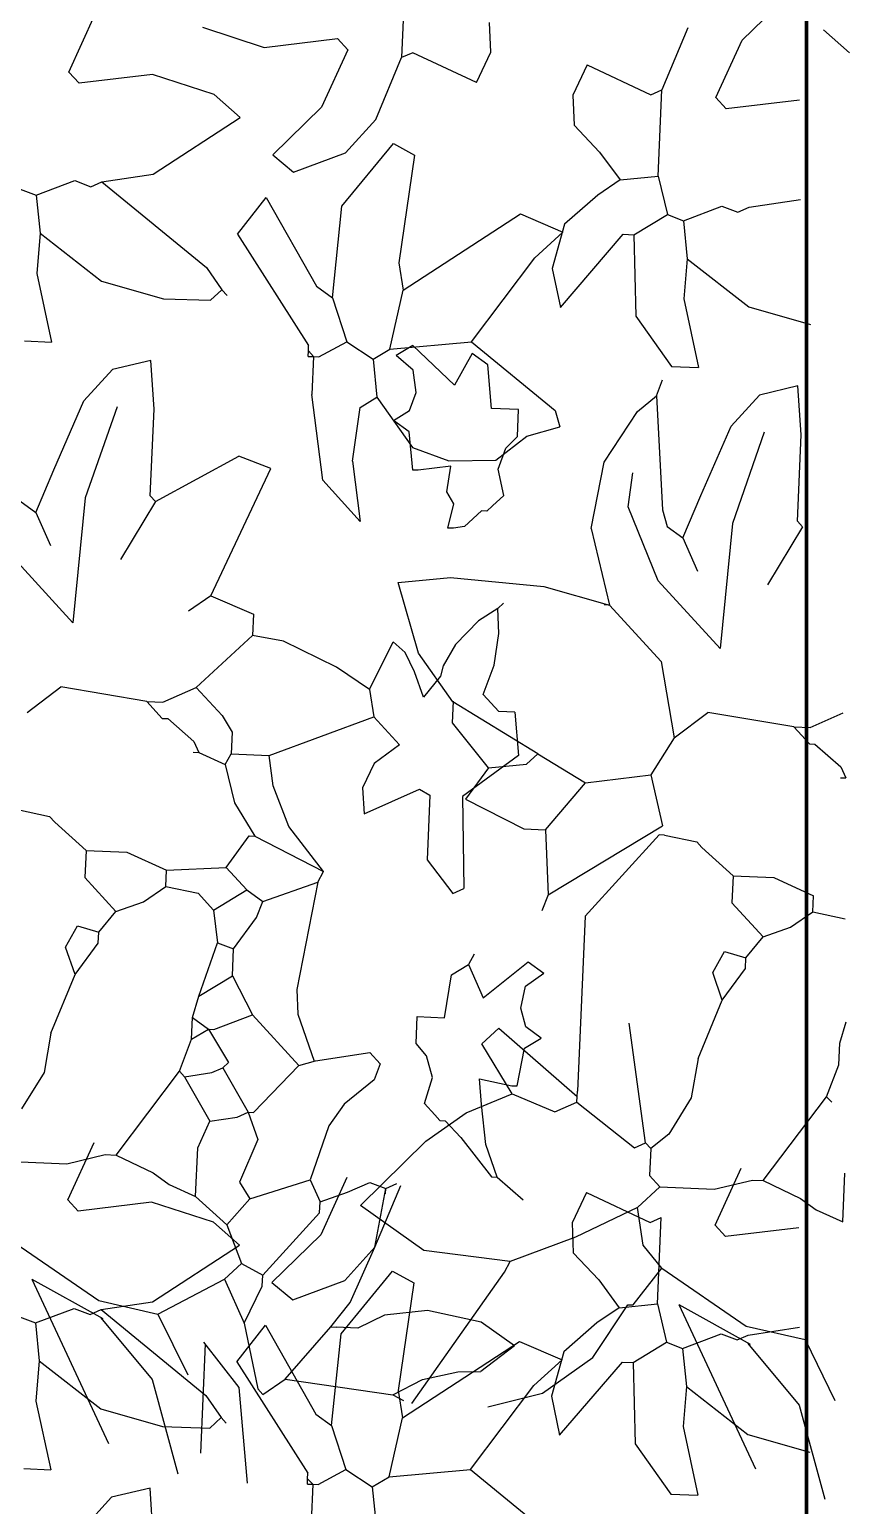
# Model space of a CAD drawing. Header units: inches. Extents: x 2013 to 15569, y -2551 to 2524.
# Drawn here: x 4747.8 to 4796.1, y 812.6 to 899.5 of the extents above; entities that cross this region are included whole.
import ezdxf

# ---------------------------------------------------------------- set-up
doc = ezdxf.new("R2010")
doc.units = ezdxf.units.IN
doc.header["$MEASUREMENT"] = 0
doc.layers.add('A-FLOR-FTPT', color=6, linetype='Continuous', lineweight=70)
doc.layers.add('VERDE_siepe', color=96, linetype='Continuous')

msp = doc.modelspace()

# ---------------------------------------------------------------- linework, layer by layer
at = {"layer": 'A-FLOR-FTPT'}
msp.add_line((4793.572, 704.148), (4793.572, 999.638), dxfattribs=at)
at = {"layer": 'VERDE_siepe'}
for p, q in [((4769.959, 902.975), (4769.737, 897.878)), ((4789.786, 898.899), (4792.662, 901.72)), ((4750.137, 897.03), (4751.681, 900.401)), ((4758.004, 899.666), (4761.642, 898.483)), ((4774.989, 898.194), (4774.913, 899.956)), ((4786.593, 899.625), (4785.07, 895.985)), ((4794.572, 899.508), (4796.109, 898.164)), ((4761.642, 898.483), (4765.956, 899.001)), ((4766.564, 898.335), (4765.956, 899.001)), ((4788.242, 895.528), (4789.786, 898.899)), ((4766.565, 898.335), (4765.02, 894.964)), ((4768.214, 894.239), (4769.737, 897.878)), ((4770.388, 898.169), (4769.737, 897.878)), ((4774.142, 896.408), (4770.388, 898.169)), ((4774.142, 896.408), (4774.989, 898.194)), ((4750.137, 897.03), (4750.746, 896.365)), ((4755.06, 896.882), (4750.746, 896.365)), ((4758.698, 895.699), (4755.06, 896.882)), ((4780.665, 897.455), (4779.817, 895.669)), ((4780.665, 897.455), (4784.419, 895.695)), ((4784.419, 895.695), (4785.07, 895.985)), ((4784.847, 890.888), (4785.07, 895.985)), ((4760.235, 894.356), (4758.698, 895.699)), ((4779.817, 895.669), (4779.894, 893.907)), ((4788.243, 895.528), (4788.851, 894.863)), ((4793.165, 895.38), (4788.851, 894.863)), ((4755.111, 891.017), (4760.236, 894.355)), ((4765.02, 894.964), (4762.145, 892.143)), ((4766.438, 892.264), (4768.214, 894.239)), ((4779.894, 893.907), (4781.399, 892.315)), ((4766.217, 889.124), (4769.251, 892.822)), ((4769.251, 892.822), (4770.497, 892.13)), ((4762.145, 892.143), (4763.377, 891.132)), ((4763.377, 891.132), (4766.438, 892.264)), ((4770.497, 892.13), (4769.583, 885.786)), ((4781.399, 892.315), (4782.604, 890.667)), ((4752.09, 890.561), (4755.111, 891.017)), ((4782.604, 890.667), (4781.288, 889.767)), ((4782.604, 890.667), (4784.847, 890.888)), ((4784.847, 890.888), (4785.388, 888.63)), ((4747.283, 890.132), (4748.225, 889.771)), ((4748.225, 889.771), (4750.496, 890.63)), ((4750.496, 890.63), (4751.438, 890.27)), ((4751.438, 890.27), (4752.09, 890.56)), ((4752.09, 890.56), (4758.254, 885.503)), ((4748.225, 889.771), (4748.446, 887.527)), ((4760.08, 887.477), (4761.77, 889.638)), ((4761.77, 889.638), (4764.734, 884.401)), ((4765.662, 883.722), (4766.217, 889.124)), ((4781.288, 889.767), (4779.332, 888.068)), ((4786.33, 888.269), (4788.601, 889.128)), ((4788.601, 889.128), (4789.543, 888.768)), ((4789.543, 888.768), (4790.195, 889.059)), ((4790.195, 889.059), (4793.216, 889.515)), ((4769.832, 884.178), (4776.731, 888.666)), ((4776.731, 888.666), (4779.238, 887.599)), ((4779.332, 888.068), (4778.605, 885.461)), ((4783.421, 887.439), (4785.388, 888.63)), ((4785.388, 888.63), (4786.33, 888.269)), ((4786.33, 888.269), (4786.551, 886.026)), ((4748.446, 887.527), (4748.253, 885.159)), ((4748.446, 887.527), (4752.072, 884.7)), ((4760.08, 887.477), (4764.262, 880.911)), ((4777.576, 886.076), (4779.238, 887.599)), ((4779.085, 883.159), (4782.783, 887.466)), ((4782.783, 887.466), (4783.421, 887.439)), ((4783.421, 887.439), (4783.53, 882.646)), ((4758.254, 885.503), (4759.154, 884.188)), ((4769.583, 885.786), (4769.832, 884.178)), ((4773.848, 881.13), (4777.576, 886.076)), ((4778.605, 885.461), (4779.085, 883.159)), ((4786.551, 886.025), (4786.358, 883.657)), ((4786.551, 886.025), (4790.177, 883.198)), ((4748.253, 885.159), (4749.124, 881.113)), ((4752.072, 884.7), (4755.712, 883.661)), ((4758.489, 883.578), (4759.154, 884.188)), ((4759.154, 884.188), (4759.458, 883.856)), ((4764.734, 884.401), (4765.662, 883.722)), ((4765.662, 883.722), (4766.507, 881.132)), ((4769.041, 880.702), (4769.832, 884.178)), ((4755.712, 883.661), (4758.489, 883.578)), ((4786.358, 883.657), (4787.229, 879.611)), ((4790.177, 883.198), (4793.817, 882.16)), ((4783.53, 882.646), (4785.636, 879.681)), ((4747.531, 881.183), (4749.124, 881.113)), ((4764.872, 880.245), (4766.507, 881.132)), ((4766.507, 881.132), (4768.058, 880.106)), ((4769.041, 880.702), (4773.848, 881.13)), ((4773.848, 881.13), (4778.78, 877.085)), ((4764.234, 880.273), (4764.248, 880.591)), ((4764.234, 880.273), (4764.554, 880.259)), ((4764.248, 880.591), (4764.262, 880.911)), ((4764.248, 880.591), (4764.554, 880.259)), ((4764.554, 880.259), (4764.457, 878.029)), ((4764.554, 880.259), (4764.872, 880.245)), ((4768.058, 880.106), (4769.041, 880.702)), ((4770.402, 880.917), (4769.418, 880.323)), ((4770.424, 879.47), (4769.418, 880.323)), ((4772.854, 878.576), (4770.402, 880.917)), ((4773.893, 880.446), (4772.854, 878.576)), ((4774.821, 879.767), (4773.893, 880.446)), ((4751.033, 877.657), (4752.709, 879.499)), ((4754.968, 880.038), (4752.709, 879.499)), ((4755.161, 877.157), (4754.968, 880.038)), ((4768.058, 880.106), (4768.28, 877.862)), ((4770.595, 878.154), (4770.424, 879.47)), ((4775.028, 877.205), (4774.821, 879.767)), ((4785.636, 879.681), (4787.229, 879.611)), ((4784.747, 877.942), (4785.107, 878.884)), ((4793.073, 878.536), (4790.814, 877.997)), ((4793.266, 875.655), (4793.073, 878.536)), ((4749.259, 873.584), (4751.033, 877.657)), ((4765.1, 872.981), (4764.457, 878.029)), ((4767.296, 877.267), (4768.28, 877.862)), ((4768.28, 877.862), (4770.385, 874.898)), ((4770.206, 877.081), (4770.595, 878.154)), ((4783.637, 877.023), (4784.747, 877.942)), ((4784.747, 877.942), (4785.093, 871.223)), ((4789.138, 876.155), (4790.814, 877.997)), ((4752.979, 877.306), (4751.112, 871.933)), ((4754.939, 872.06), (4755.161, 877.157)), ((4766.838, 874.095), (4767.296, 877.267)), ((4769.252, 876.499), (4770.206, 877.081)), ((4776.621, 877.136), (4775.028, 877.205)), ((4776.552, 875.542), (4776.621, 877.136)), ((4778.78, 877.085), (4779.056, 876.115)), ((4781.664, 874.031), (4783.637, 877.023)), ((4770.18, 875.82), (4769.252, 876.499)), ((4777.117, 875.562), (4779.056, 876.115)), ((4787.364, 872.082), (4789.138, 876.155)), ((4770.401, 873.576), (4770.18, 875.82)), ((4775.286, 874.15), (4777.117, 875.562)), ((4775.879, 874.87), (4776.552, 875.542)), ((4791.084, 875.804), (4789.217, 870.431)), ((4793.044, 870.558), (4793.266, 875.655)), ((4755.243, 871.727), (4760.147, 874.387)), ((4762.031, 873.666), (4760.147, 874.387)), ((4770.385, 874.898), (4772.521, 874.124)), ((4772.521, 874.124), (4775.286, 874.15)), ((4775.425, 873.636), (4775.879, 874.87)), ((4748.192, 871.077), (4749.259, 873.584)), ((4758.512, 866.158), (4762.031, 873.666)), ((4766.838, 874.095), (4767.297, 870.54)), ((4770.72, 873.562), (4770.401, 873.576)), ((4772.645, 873.797), (4770.72, 873.562)), ((4772.396, 872.295), (4772.645, 873.797)), ((4775.762, 872.065), (4775.425, 873.636)), ((4780.895, 870.13), (4781.664, 874.031)), ((4783.069, 871.413), (4783.361, 873.413)), ((4767.297, 870.54), (4765.1, 872.981)), ((4747.264, 871.755), (4748.192, 871.077)), ((4751.112, 871.933), (4750.383, 864.561)), ((4755.243, 871.727), (4753.179, 868.306)), ((4755.243, 871.727), (4754.939, 872.06)), ((4772.809, 871.585), (4772.396, 872.295)), ((4772.467, 870.157), (4772.809, 871.585)), ((4775.096, 871.456), (4775.762, 872.065)), ((4786.298, 869.575), (4787.364, 872.082)), ((4748.192, 871.077), (4749.065, 869.124)), ((4774.446, 871.165), (4773.448, 870.251)), ((4774.764, 871.151), (4774.446, 871.165)), ((4775.096, 871.456), (4774.764, 871.151)), ((4784.852, 867.049), (4783.069, 871.413)), ((4785.093, 871.223), (4785.369, 870.254)), ((4772.786, 870.144), (4772.467, 870.157)), ((4773.448, 870.251), (4772.786, 870.144)), ((4780.895, 870.13), (4781.975, 865.613)), ((4785.369, 870.254), (4786.298, 869.575)), ((4789.217, 870.431), (4788.488, 863.06)), ((4793.348, 870.226), (4791.284, 866.804)), ((4793.348, 870.226), (4793.044, 870.558)), ((4786.298, 869.575), (4787.17, 867.622)), ((4750.383, 864.561), (4746.747, 868.551)), ((4769.53, 866.938), (4772.615, 867.243)), ((4772.615, 867.243), (4778.12, 866.71)), ((4770.731, 862.781), (4769.53, 866.938)), ((4778.12, 866.71), (4781.975, 865.613)), ((4788.488, 863.06), (4784.852, 867.049)), ((4758.512, 866.158), (4757.196, 865.258)), ((4758.512, 866.158), (4761.02, 865.091)), ((4775.398, 865.422), (4775.731, 865.726)), ((4781.975, 865.613), (4781.656, 865.627)), ((4781.975, 865.613), (4785.022, 862.289)), ((4761.02, 865.091), (4760.964, 863.817)), ((4774.26, 864.696), (4772.909, 863.289)), ((4775.398, 865.422), (4774.26, 864.696)), ((4775.455, 863.94), (4775.398, 865.422)), ((4757.638, 860.769), (4760.964, 863.817)), ((4762.782, 863.496), (4760.964, 863.817)), ((4775.19, 862.075), (4775.455, 863.94)), ((4765.909, 861.952), (4762.782, 863.496)), ((4767.848, 860.644), (4769.247, 863.456)), ((4769.94, 862.832), (4769.247, 863.456)), ((4770.505, 861.693), (4769.94, 862.832)), ((4772.909, 863.289), (4772.178, 862.031)), ((4772.756, 859.908), (4770.731, 862.781)), ((4772.178, 862.031), (4772.031, 861.419)), ((4774.539, 860.352), (4775.19, 862.075)), ((4785.022, 862.289), (4785.784, 857.786)), ((4767.848, 860.644), (4765.909, 861.952)), ((4771.02, 860.186), (4770.505, 861.693)), ((4772.031, 861.419), (4771.02, 860.186)), ((4747.678, 859.288), (4749.66, 860.798)), ((4754.729, 859.938), (4749.66, 860.798)), ((4755.685, 859.897), (4757.638, 860.769)), ((4757.638, 860.769), (4759.162, 859.107)), ((4767.848, 860.644), (4768.097, 859.037)), ((4775.453, 859.355), (4774.539, 860.352)), ((4754.729, 859.938), (4755.643, 858.941)), ((4754.729, 859.938), (4755.685, 859.897)), ((4772.734, 858.675), (4772.79, 859.949)), ((4777.763, 856.859), (4772.756, 859.908)), ((4776.409, 859.313), (4775.453, 859.355)), ((4755.643, 858.941), (4755.963, 858.927)), ((4755.963, 858.927), (4757.499, 857.583)), ((4759.162, 859.107), (4759.758, 858.124)), ((4761.932, 856.751), (4768.097, 859.037)), ((4768.097, 859.037), (4769.621, 857.374)), ((4774.854, 856.029), (4772.734, 858.675)), ((4776.409, 859.313), (4776.616, 856.75)), ((4785.784, 857.786), (4787.765, 859.296)), ((4792.834, 858.436), (4787.765, 859.296)), ((4793.79, 858.395), (4795.743, 859.267)), ((4759.758, 858.124), (4759.703, 856.849)), ((4785.784, 857.786), (4784.412, 855.612)), ((4792.834, 858.436), (4793.748, 857.439)), ((4792.834, 858.436), (4793.79, 858.395)), ((4757.472, 856.946), (4757.791, 856.932)), ((4757.499, 857.583), (4757.791, 856.932)), ((4757.791, 856.932), (4759.356, 856.226)), ((4759.356, 856.226), (4759.703, 856.849)), ((4759.703, 856.849), (4761.932, 856.751)), ((4762.165, 854.962), (4761.932, 856.751)), ((4769.621, 857.374), (4768.119, 856.286)), ((4776.616, 856.75), (4773.319, 854.34)), ((4777.098, 856.25), (4777.763, 856.859)), ((4777.763, 856.859), (4780.561, 855.141)), ((4793.748, 857.439), (4794.068, 857.425)), ((4794.068, 857.425), (4795.604, 856.082)), ((4759.356, 856.226), (4759.896, 853.967)), ((4768.119, 856.286), (4767.442, 854.849)), ((4774.854, 856.029), (4773.496, 854.173)), ((4774.854, 856.029), (4777.098, 856.25)), ((4795.604, 856.082), (4795.896, 855.43)), ((4778.205, 852.371), (4780.561, 855.141)), ((4780.561, 855.141), (4784.412, 855.612)), ((4784.412, 855.612), (4785.091, 852.613)), ((4795.577, 855.444), (4795.896, 855.43)), ((4763.105, 852.576), (4762.165, 854.962)), ((4767.442, 854.849), (4767.528, 853.316)), ((4767.528, 853.316), (4770.784, 854.77)), ((4770.784, 854.77), (4771.407, 854.423)), ((4771.407, 854.423), (4771.241, 850.6)), ((4773.319, 854.34), (4773.401, 848.91)), ((4773.496, 854.173), (4776.931, 852.426)), ((4747.11, 853.567), (4749.008, 853.165)), ((4759.896, 853.967), (4761.087, 852)), ((4749.008, 853.165), (4749.312, 852.833)), ((4749.312, 852.833), (4751.154, 851.157)), ((4765.146, 849.908), (4763.105, 852.576)), ((4776.931, 852.426), (4778.205, 852.371)), ((4778.358, 848.534), (4785.091, 852.613)), ((4759.411, 850.158), (4760.768, 852.014)), ((4760.768, 852.014), (4761.087, 852)), ((4761.087, 852), (4765.146, 849.908)), ((4778.205, 852.371), (4778.358, 848.534)), ((4784.896, 852.079), (4780.538, 847.289)), ((4785.215, 852.065), (4784.896, 852.079)), ((4785.215, 852.065), (4787.113, 851.664)), ((4787.113, 851.664), (4787.417, 851.331)), ((4751.154, 851.157), (4751.085, 849.563)), ((4751.154, 851.157), (4753.548, 851.058)), ((4753.548, 851.058), (4755.892, 849.992)), ((4787.417, 851.331), (4789.26, 849.655)), ((4755.85, 849.037), (4755.892, 849.992)), ((4755.892, 849.992), (4759.411, 850.158)), ((4759.411, 850.158), (4760.629, 848.828)), ((4764.799, 849.285), (4765.146, 849.908)), ((4771.241, 850.6), (4772.751, 848.619)), ((4751.085, 849.563), (4752.913, 847.568)), ((4754.534, 848.136), (4755.85, 849.037)), ((4755.85, 849.037), (4757.748, 848.635)), ((4761.557, 848.149), (4764.799, 849.285)), ((4764.799, 849.285), (4763.565, 842.954)), ((4772.751, 848.619), (4773.401, 848.91)), ((4789.26, 849.655), (4789.19, 848.061)), ((4789.26, 849.655), (4791.653, 849.556)), ((4791.653, 849.556), (4793.997, 848.491)), ((4752.913, 847.568), (4754.534, 848.136)), ((4757.748, 848.635), (4758.662, 847.637)), ((4758.662, 847.637), (4760.629, 848.828)), ((4760.629, 848.828), (4761.557, 848.149)), ((4761.197, 847.207), (4761.557, 848.149)), ((4778.358, 848.534), (4777.997, 847.592)), ((4789.19, 848.061), (4791.018, 846.066)), ((4793.955, 847.535), (4793.997, 848.491)), ((4751.902, 846.336), (4752.913, 847.568)), ((4758.662, 847.637), (4758.897, 845.712)), ((4759.839, 845.351), (4761.197, 847.207)), ((4780.538, 847.289), (4780.088, 836.967)), ((4792.639, 846.634), (4793.955, 847.535)), ((4793.955, 847.535), (4795.853, 847.133)), ((4749.949, 845.463), (4750.642, 846.71)), ((4750.642, 846.71), (4751.902, 846.336)), ((4751.874, 845.698), (4751.902, 846.336)), ((4791.018, 846.066), (4792.639, 846.634)), ((4750.517, 843.842), (4749.949, 845.463)), ((4750.517, 843.842), (4751.874, 845.698)), ((4757.802, 842.567), (4758.897, 845.712)), ((4758.897, 845.712), (4759.839, 845.351)), ((4790.007, 844.834), (4791.018, 846.066)), ((4759.77, 843.759), (4759.839, 845.351)), ((4774.014, 845.053), (4773.667, 844.429)), ((4774.54, 842.476), (4777.186, 844.595)), ((4777.186, 844.595), (4778.114, 843.916)), ((4788.054, 843.961), (4788.747, 845.208)), ((4788.747, 845.208), (4790.007, 844.834)), ((4789.979, 844.196), (4790.007, 844.834)), ((4749.089, 840.394), (4750.517, 843.842)), ((4757.802, 842.567), (4759.77, 843.759)), ((4759.77, 843.759), (4760.947, 841.472)), ((4772.254, 841.299), (4772.683, 843.833)), ((4772.683, 843.833), (4773.667, 844.429)), ((4773.667, 844.429), (4774.54, 842.476)), ((4777.038, 843.155), (4778.114, 843.916)), ((4788.622, 842.34), (4788.054, 843.961)), ((4788.622, 842.34), (4789.979, 844.196)), ((4763.565, 842.954), (4763.624, 841.504)), ((4776.753, 841.859), (4777.038, 843.155)), ((4757.428, 841.307), (4757.802, 842.567)), ((4787.194, 838.892), (4788.622, 842.34)), ((4757.373, 840.033), (4757.428, 841.307)), ((4757.428, 841.307), (4758.357, 840.627)), ((4758.675, 840.614), (4760.947, 841.472)), ((4760.947, 841.472), (4763.69, 838.48)), ((4763.624, 841.504), (4764.588, 838.736)), ((4770.591, 839.775), (4770.661, 841.369)), ((4770.661, 841.369), (4772.254, 841.299)), ((4777.048, 840.755), (4776.753, 841.859)), ((4749.089, 840.394), (4748.683, 838.077)), ((4757.373, 840.033), (4758.357, 840.627)), ((4758.357, 840.627), (4758.675, 840.614)), ((4758.357, 840.627), (4759.547, 838.66)), ((4774.464, 839.766), (4775.461, 840.68)), ((4775.461, 840.68), (4780.074, 836.648)), ((4777.947, 840.093), (4777.048, 840.755)), ((4784.104, 833.919), (4783.136, 840.984)), ((4795.534, 839.805), (4795.907, 841.065)), ((4756.652, 838.149), (4757.373, 840.033)), ((4771.203, 839.047), (4770.591, 839.775)), ((4776.25, 836.815), (4774.464, 839.766)), ((4776.548, 837.281), (4776.964, 839.497)), ((4776.964, 839.497), (4777.947, 840.093)), ((4795.478, 838.531), (4795.534, 839.805)), ((4759.547, 838.66), (4759.215, 838.356)), ((4761.016, 835.723), (4763.69, 838.48)), ((4763.69, 838.48), (4764.66, 838.757)), ((4764.66, 838.757), (4767.873, 839.255)), ((4767.873, 839.255), (4768.483, 838.591)), ((4768.483, 838.591), (4768.122, 837.649)), ((4771.548, 837.778), (4771.203, 839.047)), ((4787.194, 838.892), (4786.788, 836.575)), ((4794.757, 836.647), (4795.478, 838.531)), ((4748.683, 838.077), (4747.361, 835.936)), ((4752.926, 833.203), (4756.652, 838.149)), ((4756.652, 838.149), (4756.957, 837.816)), ((4756.957, 837.816), (4758.564, 838.065)), ((4756.957, 837.816), (4758.439, 835.198)), ((4758.564, 838.065), (4759.215, 838.356)), ((4759.215, 838.356), (4760.697, 835.737)), ((4768.122, 837.649), (4766.363, 836.204)), ((4771.076, 836.242), (4771.548, 837.778)), ((4774.331, 837.697), (4776.229, 837.295)), ((4774.449, 836.179), (4774.331, 837.697)), ((4773.542, 835.687), (4776.25, 836.815)), ((4776.229, 837.295), (4776.548, 837.281)), ((4776.25, 836.815), (4778.758, 835.748)), ((4780.074, 836.648), (4780.088, 836.967)), ((4766.363, 836.204), (4765.451, 834.935)), ((4771.686, 835.578), (4771.076, 836.242)), ((4774.689, 833.824), (4774.449, 836.179)), ((4778.758, 835.748), (4780.06, 836.33)), ((4780.06, 836.33), (4780.074, 836.648)), ((4780.06, 836.33), (4783.454, 833.628)), ((4786.788, 836.575), (4785.466, 834.434)), ((4791.031, 831.701), (4794.757, 836.647)), ((4794.757, 836.647), (4795.062, 836.314)), ((4757.733, 833.632), (4758.439, 835.198)), ((4758.439, 835.198), (4760.046, 835.447)), ((4760.046, 835.447), (4760.697, 835.737)), ((4760.697, 835.737), (4761.016, 835.723)), ((4760.697, 835.737), (4761.264, 834.117)), ((4771.167, 834.032), (4773.542, 835.687)), ((4771.686, 835.578), (4771.99, 835.245)), ((4771.99, 835.245), (4772.308, 835.231)), ((4772.308, 835.231), (4773.223, 834.234)), ((4765.451, 834.935), (4764.354, 831.747)), ((4773.223, 834.234), (4775.037, 831.92)), ((4785.466, 834.434), (4784.41, 833.586)), ((4750.09, 830.574), (4751.635, 833.945)), ((4757.608, 830.765), (4757.733, 833.632)), ((4761.264, 834.117), (4760.198, 831.61)), ((4767.316, 830.242), (4771.167, 834.032)), ((4775.356, 831.906), (4774.689, 833.824)), ((4783.454, 833.628), (4784.104, 833.919)), ((4784.104, 833.919), (4784.41, 833.586)), ((4784.41, 833.586), (4784.34, 831.993)), ((4746.844, 832.831), (4750.031, 832.692)), ((4750.031, 832.692), (4752.288, 833.231)), ((4752.288, 833.231), (4752.926, 833.203)), ((4752.926, 833.203), (4755.114, 832.15)), ((4788.196, 829.072), (4789.74, 832.443)), ((4755.114, 832.15), (4756.042, 831.472)), ((4760.198, 831.61), (4760.793, 830.626)), ((4760.793, 830.626), (4764.354, 831.747)), ((4764.354, 831.747), (4764.935, 830.445)), ((4766.518, 831.879), (4764.974, 828.508)), ((4766.556, 831.013), (4767.858, 831.595)), ((4767.858, 831.595), (4768.8, 831.235)), ((4768.8, 831.235), (4769.451, 831.525)), ((4775.037, 831.92), (4775.356, 831.906)), ((4775.356, 831.906), (4776.893, 830.563)), ((4784.34, 831.993), (4784.949, 831.329)), ((4788.136, 831.19), (4790.393, 831.729)), ((4790.393, 831.729), (4791.031, 831.701)), ((4791.031, 831.701), (4793.219, 830.648)), ((4795.713, 829.263), (4795.838, 832.13)), ((4756.042, 831.472), (4757.608, 830.765)), ((4757.608, 830.765), (4759.45, 829.088)), ((4764.935, 830.445), (4766.556, 831.013)), ((4768.167, 827.782), (4769.69, 831.422)), ((4768.167, 827.782), (4768.8, 831.235)), ((4768.786, 830.916), (4768.8, 831.235)), ((4780.619, 830.999), (4779.771, 829.213)), ((4780.619, 830.999), (4784.373, 829.239)), ((4783.619, 830.109), (4784.949, 831.329)), ((4784.949, 831.329), (4788.136, 831.19)), ((4793.219, 830.648), (4794.147, 829.97)), ((4750.091, 830.574), (4750.7, 829.909)), ((4755.013, 830.426), (4750.7, 829.909)), ((4758.651, 829.243), (4755.013, 830.426)), ((4759.45, 829.088), (4760.793, 830.626)), ((4761.555, 826.123), (4764.907, 829.808)), ((4764.907, 829.808), (4764.935, 830.445)), ((4771.039, 827.587), (4767.316, 830.242)), ((4783.619, 830.109), (4779.98, 828.37)), ((4783.953, 827.904), (4783.619, 830.109)), ((4794.147, 829.97), (4795.713, 829.263)), ((4760.188, 827.9), (4758.651, 829.243)), ((4759.45, 829.088), (4760.308, 826.817)), ((4779.771, 829.213), (4779.847, 827.451)), ((4784.373, 829.239), (4785.023, 829.529)), ((4784.801, 824.432), (4785.023, 829.529)), ((4788.196, 829.072), (4788.805, 828.407)), ((4793.118, 828.924), (4788.805, 828.407)), ((4746.955, 828.038), (4751.913, 824.629)), ((4764.974, 828.508), (4762.098, 825.687)), ((4779.98, 828.37), (4776.138, 826.925)), ((4755.065, 824.561), (4760.189, 827.899)), ((4766.392, 825.808), (4768.167, 827.782)), ((4766.711, 824.52), (4768.167, 827.782)), ((4776.138, 826.925), (4771.039, 827.587)), ((4779.847, 827.451), (4781.352, 825.859)), ((4785.06, 826.536), (4783.953, 827.904)), ((4759.311, 825.902), (4760.308, 826.817)), ((4760.308, 826.817), (4761.555, 826.123)), ((4766.17, 822.668), (4769.204, 826.366)), ((4769.204, 826.366), (4770.451, 825.674)), ((4770.348, 818.559), (4775.792, 826.301)), ((4775.792, 826.301), (4776.138, 826.925)), ((4783.369, 824.374), (4785.06, 826.536)), ((4785.06, 826.536), (4790.018, 823.127)), ((4752.171, 823.551), (4747.976, 825.883)), ((4752.489, 816.195), (4747.976, 825.883)), ((4755.39, 823.839), (4759.311, 825.902)), ((4759.311, 825.902), (4760.474, 823.298)), ((4760.474, 823.298), (4761.527, 825.487)), ((4761.527, 825.487), (4761.555, 826.123)), ((4762.098, 825.687), (4763.331, 824.676)), ((4763.331, 824.676), (4766.392, 825.808)), ((4770.451, 825.674), (4769.536, 819.33)), ((4781.352, 825.859), (4782.557, 824.211)), ((4751.913, 824.629), (4755.39, 823.839)), ((4752.043, 824.104), (4755.065, 824.561)), ((4748.178, 823.315), (4750.449, 824.174)), ((4750.449, 824.174), (4751.391, 823.814)), ((4751.391, 823.814), (4752.043, 824.104)), ((4752.043, 824.104), (4758.207, 819.047)), ((4755.39, 823.839), (4757.149, 820.251)), ((4765.571, 823.075), (4766.711, 824.52)), ((4768.735, 823.777), (4767.165, 823.006)), ((4771.26, 824.049), (4768.735, 823.777)), ((4774.43, 823.365), (4771.26, 824.049)), ((4781, 821.286), (4783.051, 824.388)), ((4782.557, 824.211), (4781.241, 823.311)), ((4782.557, 824.211), (4784.801, 824.432)), ((4783.051, 824.388), (4783.369, 824.374)), ((4784.801, 824.432), (4785.341, 822.174)), ((4790.276, 822.049), (4786.081, 824.381)), ((4790.594, 814.694), (4786.081, 824.381)), ((4747.236, 823.676), (4748.178, 823.315)), ((4748.178, 823.315), (4748.399, 821.071)), ((4752.018, 823.613), (4755.045, 819.973)), ((4760.033, 821.02), (4761.723, 823.182)), ((4760.474, 823.298), (4761.263, 819.433)), ((4761.723, 823.182), (4764.688, 817.945)), ((4762.884, 820.001), (4765.571, 823.075)), ((4765.571, 823.075), (4765.89, 823.062)), ((4767.165, 823.006), (4765.89, 823.062)), ((4776.376, 821.966), (4774.43, 823.365)), ((4781.241, 823.311), (4779.286, 821.612)), ((4790.018, 823.127), (4793.495, 822.337)), ((4790.148, 822.602), (4793.17, 823.059)), ((4758.172, 822.074), (4757.891, 815.64)), ((4760.171, 819.515), (4758.082, 822.179)), ((4765.616, 817.266), (4766.17, 822.668)), ((4769.785, 817.722), (4776.684, 822.21)), ((4776.376, 821.966), (4774.396, 820.457)), ((4776.684, 822.21), (4779.192, 821.143)), ((4783.374, 820.982), (4785.341, 822.174)), ((4785.341, 822.174), (4786.283, 821.813)), ((4786.283, 821.813), (4788.555, 822.672)), ((4788.555, 822.672), (4789.496, 822.312)), ((4789.496, 822.312), (4790.148, 822.602)), ((4790.123, 822.111), (4793.15, 818.471)), ((4793.495, 822.337), (4795.254, 818.749)), ((4777.529, 819.62), (4779.192, 821.143)), ((4778.036, 819.181), (4781, 821.286)), ((4779.286, 821.612), (4778.558, 819.005)), ((4786.283, 821.813), (4786.504, 819.569)), ((4748.399, 821.071), (4748.206, 818.703)), ((4748.399, 821.071), (4752.025, 818.243)), ((4760.033, 821.02), (4764.216, 814.454)), ((4770.968, 819.971), (4773.045, 820.426)), ((4773.045, 820.426), (4774.396, 820.457)), ((4779.038, 816.703), (4782.736, 821.01)), ((4782.736, 821.01), (4783.374, 820.982)), ((4783.374, 820.982), (4783.484, 816.19)), ((4755.045, 819.973), (4756.561, 814.422)), ((4760.66, 813.88), (4760.171, 819.515)), ((4761.263, 819.433), (4761.567, 819.101)), ((4761.567, 819.101), (4762.884, 820.001)), ((4762.884, 820.001), (4769.228, 819.086)), ((4769.228, 819.086), (4770.968, 819.971)), ((4773.801, 814.674), (4777.529, 819.62)), ((4786.504, 819.569), (4786.311, 817.201)), ((4786.504, 819.569), (4790.13, 816.742)), ((4748.206, 818.703), (4749.077, 814.657)), ((4758.207, 819.047), (4759.107, 817.732)), ((4769.228, 819.086), (4769.851, 818.739)), ((4769.536, 819.33), (4769.785, 817.722)), ((4774.807, 818.364), (4778.036, 819.181)), ((4778.558, 819.005), (4779.038, 816.703)), ((4793.15, 818.471), (4794.666, 812.92)), ((4752.025, 818.243), (4755.665, 817.205)), ((4758.442, 817.122), (4759.107, 817.732)), ((4759.107, 817.732), (4759.412, 817.399)), ((4764.688, 817.945), (4765.616, 817.266)), ((4768.995, 814.246), (4769.785, 817.722)), ((4755.665, 817.205), (4758.442, 817.122)), ((4765.616, 817.266), (4766.46, 814.675)), ((4786.311, 817.201), (4787.182, 813.155)), ((4790.13, 816.742), (4793.77, 815.703)), ((4783.484, 816.19), (4785.59, 813.225)), ((4747.485, 814.727), (4749.077, 814.657)), ((4764.188, 813.817), (4764.202, 814.135)), ((4764.202, 814.135), (4764.216, 814.454)), ((4764.202, 814.135), (4764.507, 813.803)), ((4764.825, 813.789), (4766.46, 814.675)), ((4766.46, 814.675), (4768.011, 813.65)), ((4768.011, 813.65), (4768.995, 814.246)), ((4768.995, 814.246), (4773.801, 814.674)), ((4773.801, 814.674), (4778.733, 810.629)), ((4754.921, 813.582), (4752.662, 813.043)), ((4755.114, 810.701), (4754.921, 813.582)), ((4764.188, 813.817), (4764.507, 813.803)), ((4764.507, 813.803), (4764.41, 811.573)), ((4764.507, 813.803), (4764.825, 813.789)), ((4768.011, 813.65), (4768.233, 811.406)), ((4750.987, 811.201), (4752.662, 813.043)), ((4785.59, 813.225), (4787.182, 813.155))]:
    msp.add_line(p, q, dxfattribs=at)
msp.add_arc((4780.538, 847.289), 0.0000399, 137.3475, 177.15048, dxfattribs=at)

doc.saveas('drawing.dxf')
